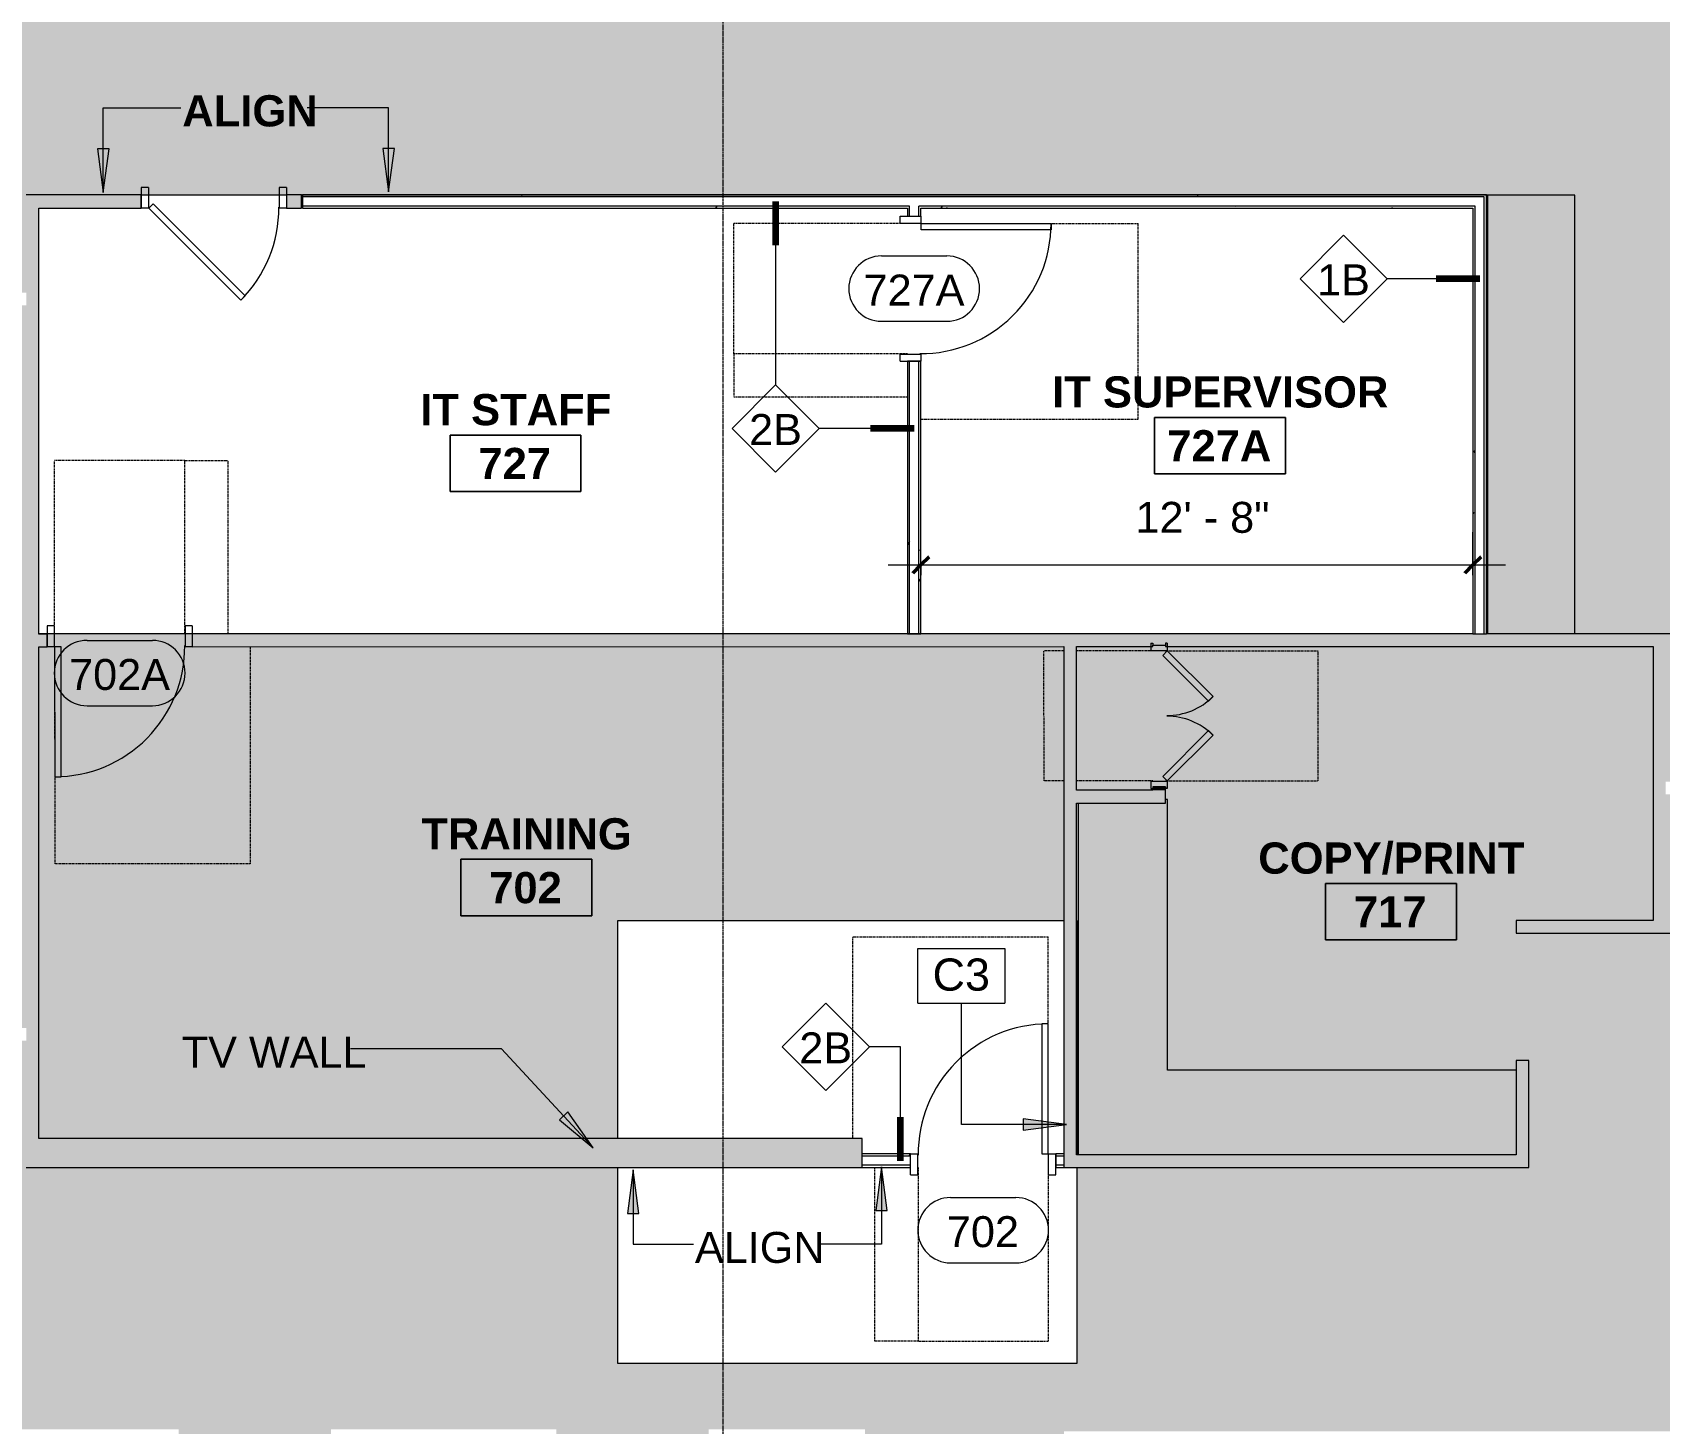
# Model space of a CAD drawing. Header units: inches. Extents: x -203 to 2905, y -968 to 768.
# Drawn here: x 764.5 to 1212.5, y 2.3 to 385.4 of the extents above; entities that cross this region are included whole.
import ezdxf

# ---------------------------------------------------------------- set-up
doc = ezdxf.new("R2010")
doc.units = ezdxf.units.IN
doc.header["$MEASUREMENT"] = 0
doc.linetypes.add('Dash_2_', pattern=[0.25, 0.125, -0.125])
doc.linetypes.add('Grid Line 1_2_', pattern=[0.875, 0.5, -0.125, 0.125, -0.125])
for name, color, linetype, lineweight in [('A-ANNO-DIMS', 211, 'Continuous', 9), ('A-ANNO-DIMS-96', 211, 'Continuous', 9), ('A-ANNO-KEYN', 231, 'Continuous', 9), ('A-AREA-IDEN', 2, 'Continuous', 9), ('A-DETL-GENF', 92, 'Continuous', 9), ('A-DETL-THIN', 151, 'Continuous', 9), ('A-DOOR', 31, 'Continuous', 13), ('A-DOOR-FRAM', 31, 'Continuous', 20), ('A-DOOR-IDEN', 31, 'Continuous', 9), ('A-GENM', 13, 'Continuous', 13), ('A-WALL', 113, 'Continuous', 13), ('A-WALL-IDEN', 211, 'Continuous', 9), ('A-WALL-PATT', 111, 'Continuous', 13), ('G-ANNO-TEXT', 231, 'Continuous', 9), ('I-WALL', 2, 'Continuous', 13), ('Q-CASE', 31, 'Continuous', 13), ('S-GRID', 1, 'Continuous', 9)]:
    doc.layers.add(name, color=color, linetype=linetype, lineweight=lineweight)
doc.styles.add('Arial', font='arial.ttf', dxfattribs={"height": 8.851796})
doc.styles.add('Swis721 Lt BT_1', font='swissl.ttf', dxfattribs={"height": 8.514638})
doc.styles.add('Swis721 Lt BT_B', font='', dxfattribs={"height": 8.583975})
doc.styles.get('Swis721 Lt BT_B').set_extended_font_data('Swis721 Lt BT', bold=True)
doc.dimstyles.new('OTJ_-_3_32__Linear__1_2__Tolerance', dxfattribs={"dimscale": 12, "dimtxt": 9, "dimasz": 0.375, "dimexe": 0.75, "dimexo": 0.5, "dimgap": 0.5, "dimtad": 1, "dimdec": 1, "dimrnd": 0.5, "dimzin": 3, "dimdsep": 46, "dimlunit": 4, "dimtxsty": 'Swis721 Lt BT_1', "dimblk1": 'OBLIQUE', "dimblk2": 'OBLIQUE', "dimsah": 1, "dimcen": 0.09, "dimdle": 0.75, "dimazin": 0, "dimtfac": 1, "dimtdec": 4, "dimtix": 1, "dimtmove": 0, "dimatfit": 3, "dimfxl": 1, "dimtvp": 1, "dimfrac": 2, "dimtolj": 1, "dimtzin": 0, "dimarcsym": 2})
pattern_1 = [(0, (0, 0), (30.72, 7.68), [1.267, -21.773, 1.267, -21.773, -122.88]), (0, (0, 0), (30.72, 7.68), [-46.08, 1.267, -44.813, 1.267, -21.773, -53.76]), (0, (0, 0), (30.72, 7.68), [-115.2, 1.267, -14.093, 1.267, -37.133]), (120, (11.52, 3.84), (-22.011075, 22.7643), [1.267, -21.773, 1.267, -21.773, -122.88]), (120, (11.52, 3.84), (-22.011075, 22.7643), [-46.08, 1.267, -44.813, 1.267, -21.773, -53.76]), (120, (11.52, 3.84), (-22.011075, 22.7643), [-115.2, 1.267, -14.093, 1.267, -37.133]), (240, (15.36, 19.2), (-8.708925, -30.4443), [1.267, -21.773, 1.267, -21.773, -122.88]), (240, (15.36, 19.2), (-8.708925, -30.4443), [-46.08, 1.267, -44.813, 1.267, -21.773, -53.76]), (240, (15.36, 19.2), (-8.708925, -30.4443), [-115.2, 1.267, -14.093, 1.267, -37.133])]

# ---------------------------------------------------------------- blocks, each defined once
blk = doc.blocks.new('Single Flush - OTJ_SOLIDFLUSH_ALUM-5610241-LEVEL 7 CONSTRUCTION PLAN')
at = {"layer": 'A-DOOR', "color": 8, "lineweight": 20}
for p, q in [((-7.42, 27.2), (-8.65, 25.96)), ((17.91, 1.87), (-7.42, 27.2)), ((-8.65, 25.96), (16.67, 0.64)), ((16.67, 0.64), (17.91, 1.87))]:
    blk.add_line(p, q, dxfattribs=at)
at = {"layer": 'A-DOOR', "color": 55, "lineweight": 9}
blk.add_arc((17.91, 1.87), 35.81, 135, 180.5, dxfattribs=at)
at = {"layer": 'A-DOOR-FRAM', "color": 8}
for p, q in [((-20, -3.87), (-20, 1.87)), ((-20, 1.87), (-18, 1.87)), ((-18, -3.87), (-18, 1.87)), ((18, -3.87), (18, 1.87)), ((18, 1.87), (20, 1.87)), ((20, -3.87), (20, 1.87)), ((-20, -3.87), (-18, -3.87)), ((18, -3.87), (20, -3.87))]:
    blk.add_line(p, q, dxfattribs=at)
blk = doc.blocks.new('C-L SHAPE COUNTER TOP - C-L SHAPE COUNTER TOP-5504403-LEVEL 7 CONSTRUCTION PLAN')
at = {"layer": 'Q-CASE', "lineweight": 9}
h = blk.add_hatch(dxfattribs=at)
h.set_pattern_fill('FP_2', color=55, style=0, pattern_type=2)
h.set_pattern_definition([(45, (-1052.045, -74.562), (-8.01223, 8.01223), []), (135, (-1052.045, -74.562), (-8.01223, -8.01223), [])])
h.paths.add_polyline_path([(0, 1.69), (0.01, 1.7), (0, 1.7)], flags=0)
at = {"layer": 'Q-CASE', "color": 55, "lineweight": 9}
for p, q in [((0.5, 1.69), (0.5, 98.59)), ((25, 99.59), (24.45, 99.59)), ((25, 25), (25, 99.59)), ((121, 25), (25, 25))]:
    blk.add_line(p, q, dxfattribs=at)
blk = doc.blocks.new('Single Flush - SOLIDFLUSH_ALUM_No Lites-5611453-LEVEL 7 CONSTRUCTION PLAN')
at = {"layer": 'A-DOOR', "lineweight": 20}
for p, q in [((16.16, -1.88), (17.91, -1.88)), ((16.16, -37.69), (16.16, -1.88)), ((17.91, -1.88), (17.91, -37.69)), ((17.91, -37.69), (16.16, -37.69))]:
    blk.add_line(p, q, dxfattribs=at)
at = {"layer": 'A-DOOR', "lineweight": 9}
blk.add_arc((17.91, -1.88), 35.81, 179.5, 270, dxfattribs=at)
at = {"layer": 'A-DOOR-FRAM'}
for p, q in [((-20, 3.87), (-20, -1.88)), ((-20, 3.87), (-18, 3.87)), ((-18, 3.87), (-18, -1.88)), ((18, 3.87), (18, -1.88)), ((18, 3.87), (20, 3.87)), ((20, 3.87), (20, -1.88)), ((-20, -1.88), (-18, -1.88)), ((18, -1.88), (20, -1.88))]:
    blk.add_line(p, q, dxfattribs=at)
at = {"layer": 'A-GENM', "linetype": 'Dash_2_', "lineweight": 9}
for p, q in [((-17.91, 49.69), (-29.91, 49.69)), ((-29.91, 1.87), (-29.91, 49.69)), ((-17.91, 49.69), (17.91, 49.69)), ((-17.91, 1.87), (-17.91, 49.69)), ((17.91, 1.87), (17.91, 49.69)), ((17.87, 1.87), (17.91, 1.87)), ((-35.91, -1.88), (-35.91, -61.69)), ((17.87, -1.88), (17.91, -1.88)), ((17.91, -1.88), (17.91, -61.69)), ((-35.91, -61.69), (17.91, -61.69))]:
    blk.add_line(p, q, dxfattribs=at)
blk = doc.blocks.new('Single Flush - SOLIDFLUSH_ALUM_No Lites-5611443-LEVEL 7 CONSTRUCTION PLAN')
at = {"layer": 'A-DOOR', "lineweight": 20}
for p, q in [((16.16, 37.56), (16.16, 1.75)), ((17.91, 37.56), (16.16, 37.56)), ((17.91, 1.75), (17.91, 37.56)), ((16.16, 1.75), (17.91, 1.75))]:
    blk.add_line(p, q, dxfattribs=at)
at = {"layer": 'A-DOOR', "lineweight": 9}
blk.add_arc((17.91, 1.75), 35.81, 90, 180.5, dxfattribs=at)
at = {"layer": 'A-DOOR-FRAM'}
for p, q in [((-20, -4), (-20, 1.75)), ((-20, 1.75), (-18, 1.75)), ((-18, -4), (-18, 1.75)), ((18, -4), (18, 1.75)), ((18, 1.75), (20, 1.75)), ((20, -4), (20, 1.75)), ((-20, -4), (-18, -4)), ((18, -4), (20, -4))]:
    blk.add_line(p, q, dxfattribs=at)
at = {"layer": 'A-GENM', "linetype": 'Dash_2_', "lineweight": 9}
for p, q in [((-35.91, 61.56), (17.91, 61.56)), ((-35.91, 1.75), (-35.91, 61.56)), ((17.91, 1.75), (17.91, 61.56)), ((17.87, 1.75), (17.91, 1.75)), ((-29.91, -1.75), (-29.91, -49.56)), ((-17.91, -1.75), (-17.91, -49.56)), ((17.87, -1.75), (17.91, -1.75)), ((17.91, -1.75), (17.91, -49.56)), ((-17.91, -49.56), (-29.91, -49.56)), ((-17.91, -49.56), (17.91, -49.56))]:
    blk.add_line(p, q, dxfattribs=at)
blk = doc.blocks.new('Single Flush - SOLIDFLUSH_ALUM__CLEAR VIEWLIGHT-5607659-LEVEL 7 CONSTRUCTION PLAN')
at = {"layer": 'A-DOOR', "lineweight": 20}
for p, q in [((16.16, 37.69), (16.16, 1.87)), ((17.91, 37.69), (16.16, 37.69)), ((17.91, 1.87), (17.91, 37.69)), ((16.16, 1.87), (17.91, 1.87))]:
    blk.add_line(p, q, dxfattribs=at)
at = {"layer": 'A-DOOR', "lineweight": 9}
blk.add_arc((17.91, 1.87), 35.81, 90, 180.5, dxfattribs=at)
at = {"layer": 'A-DOOR-FRAM'}
for p, q in [((-20, -3.87), (-20, 1.87)), ((-20, 1.87), (-18, 1.87)), ((-18, -3.87), (-18, 1.87)), ((18, -3.87), (18, 1.87)), ((18, 1.87), (20, 1.87)), ((20, -3.87), (20, 1.87)), ((-20, -3.87), (-18, -3.87)), ((18, -3.87), (20, -3.87))]:
    blk.add_line(p, q, dxfattribs=at)
at = {"layer": 'A-GENM', "linetype": 'Dash_2_', "lineweight": 9}
for p, q in [((-35.91, 61.69), (17.91, 61.69)), ((-35.91, 6.13), (-35.91, 61.69)), ((17.91, 1.87), (17.91, 61.69)), ((17.87, 1.87), (17.91, 1.87)), ((-29.91, -1.88), (-29.91, -49.69)), ((-17.91, -1.88), (-17.91, -49.69)), ((17.87, -1.88), (17.91, -1.88)), ((17.91, -1.88), (17.91, -49.69)), ((-17.91, -49.69), (-29.91, -49.69)), ((-17.91, -49.69), (17.91, -49.69))]:
    blk.add_line(p, q, dxfattribs=at)
blk = doc.blocks.new('Double Flush - Int-F-WDMF-36_ x 84_-V31-LEVEL 7 CONSTRUCTION PLAN')
at = {"layer": 'A-DOOR', "color": 8, "lineweight": 20}
for p, q in [((-17.91, 2.25), (-5.31, 14.85)), ((-4.07, 13.61), (-16.67, 1.01)), ((-5.31, 14.85), (-4.07, 13.61)), ((5.31, 14.85), (4.07, 13.61)), ((4.07, 13.61), (16.67, 1.01)), ((17.91, 2.25), (5.31, 14.85)), ((-16.67, 1.01), (-17.91, 2.25)), ((16.67, 1.01), (17.91, 2.25))]:
    blk.add_line(p, q, dxfattribs=at)
at = {"layer": 'A-DOOR', "color": 55, "lineweight": 9}
for centre, start, end in [((-17.91, 2.25), 359.5, 45), ((17.91, 2.25), 135, 180.5)]:
    blk.add_arc(centre, 17.81, start, end, dxfattribs=at)
at = {"layer": 'A-DOOR-FRAM', "color": 8}
for p, q in [((-20, 2.25), (-18, 2.25)), ((-20, 2.25), (-20, 1.75)), ((-20, 1.75), (-19.5, 1.75)), ((-19.5, -1.75), (-19.5, 1.75)), ((-18, -2.25), (-18, 2.25)), ((18, -2.25), (18, 2.25)), ((18, 2.25), (20, 2.25)), ((19.5, 1.75), (20, 1.75)), ((19.5, -1.75), (19.5, 1.75)), ((20, 2.25), (20, 1.75)), ((-20, -1.75), (-19.5, -1.75)), ((-20, -2.25), (-20, -1.75)), ((-20, -2.25), (-18, -2.25)), ((18, -2.25), (20, -2.25)), ((19.5, -1.75), (20, -1.75)), ((20, -2.25), (20, -1.75))]:
    blk.add_line(p, q, dxfattribs=at)
at = {"layer": 'A-GENM', "color": 55, "linetype": 'Dash_2_', "lineweight": 9}
for p, q in [((-17.91, 43.75), (17.91, 43.75)), ((-17.91, 1.75), (-17.91, 43.75)), ((17.91, 1.75), (17.91, 43.75)), ((17.87, 1.75), (17.91, 1.75)), ((-17.91, -1.75), (-17.91, -22.7)), ((17.87, -1.75), (17.91, -1.75)), ((17.91, -1.75), (17.91, -22.7)), ((-17.91, -26.2), (-17.91, -31.75)), ((17.91, -26.2), (17.91, -31.75)), ((0.09, -31.75), (-17.91, -31.75)), ((0.09, -31.75), (17.91, -31.75))]:
    blk.add_line(p, q, dxfattribs=at)
blk = doc.blocks.new('Files with Millwork - 24_ Depth-5713282-LEVEL 7 CONSTRUCTION PLAN')
at = {"layer": 'Q-CASE', "color": 55, "lineweight": 9}
for p, q in [((73.59, 0), (-47.26, 0)), ((73.59, -24), (73.59, 0)), ((-47.26, -24), (73.59, -24))]:
    blk.add_line(p, q, dxfattribs=at)
blk = doc.blocks.new('Room Tag - Room Name and Number-3379422-LEVEL 7 CONSTRUCTION PLAN')
at = {"layer": 'A-AREA-IDEN'}
for p, q in [((-0.1881, -0.1636), (-0.1881, -0.0018)), ((-0.1881, -0.0018), (0.1869, -0.0018)), ((0.1869, -0.0018), (-0.1881, -0.0018)), ((-0.1881, -0.0018), (-0.1881, -0.1636)), ((0.1869, -0.0018), (0.1869, -0.1636)), ((0.1869, -0.1636), (0.1869, -0.0018)), ((0.1869, -0.1636), (-0.1881, -0.1636)), ((-0.1881, -0.1636), (0.1869, -0.1636))]:
    blk.add_line(p, q, dxfattribs=at)
blk = doc.blocks.new('Door Tag - Door Tag-41184-LEVEL 7 CONSTRUCTION PLAN')
at = {"layer": 'A-DOOR-IDEN'}
for p, q in [((-0.09375, 0.09375), (0.09375, 0.09375)), ((-0.09375, -0.09375), (0.09375, -0.09375))]:
    blk.add_line(p, q, dxfattribs=at)
for centre, start, end in [((-0.09375, 0), 90, 270), ((0.09375, 0), 270, 90)]:
    blk.add_arc(centre, 0.09375, start, end, dxfattribs=at)
blk = doc.blocks.new('Wall Tag - 1_4_-62626-LEVEL 7 CONSTRUCTION PLAN')
at = {"layer": 'A-WALL-IDEN'}
for p, q in [((-0.125, 0), (0, 0.125)), ((0, 0.125), (0.125, 0)), ((-0.125, 0), (0, -0.125)), ((0, -0.125), (0.125, 0))]:
    blk.add_line(p, q, dxfattribs=at)
blk = doc.blocks.new('Keynote Tag - Keynote Number - Boxed-135510-LEVEL 7 CONSTRUCTION PLAN')
at = {"layer": 'A-ANNO-KEYN'}
for p, q in [((-0.125, -0.0792), (-0.125, 0.0781)), ((-0.125, 0.0781), (0.125, 0.0781)), ((0.125, 0.0781), (0.125, -0.0792)), ((-0.125, -0.0792), (0.125, -0.0792))]:
    blk.add_line(p, q, dxfattribs=at)
blk = doc.blocks.new('DIMBLOCK1-LEVEL 7 CONSTRUCTION PLAN')
at = {"layer": 'A-ANNO-DIMS-96'}
for p, q in [((1009.18, 235.9), (1009.18, 247.71)), ((1161.18, 235.9), (1161.18, 247.71)), ((1000.18, 238.71), (1170.18, 238.71)), ((1009.18, 238.71), (1009.18, 235.9)), ((1161.18, 238.71), (1161.18, 235.9))]:
    blk.add_line(p, q, dxfattribs=at)
at = {"layer": 'A-ANNO-DIMS-96', "lineweight": 50}
for p, q in [((1009.18, 238.71), (1006.93, 236.46)), ((1009.18, 238.71), (1011.43, 240.96)), ((1161.18, 238.71), (1158.93, 236.46)), ((1161.18, 238.71), (1163.43, 240.96))]:
    blk.add_line(p, q, dxfattribs=at)
at = {"layer": 'A-ANNO-DIMS-96', "color": 0, "insert": (1068.25, 256.09), "char_height": 8.515, "width": 40.6286, "attachment_point": 1, "line_spacing_factor": 1.00667, "style": 'Swis721 Lt BT_1'}
blk.add_mtext('12\' - 8"', dxfattribs=at)
blk = doc.blocks.new('_Oblique')
at = {"color": 0, "linetype": 'ByBlock', "lineweight": -2}
blk.add_line((-0.5, -0.5), (0.5, 0.5), dxfattribs=at)

msp = doc.modelspace()

# ---------------------------------------------------------------- hatches: boundary and pattern name
at = {"layer": 'A-ANNO-KEYN'}
msp.add_hatch(color=256, dxfattribs=at).paths.add_polyline_path([(1049.28, 84.62), (1037.28, 86.2), (1037.28, 83.04)], flags=0)
at = {"layer": 'A-DETL-GENF'}
h = msp.add_hatch(color=9, dxfattribs=at)
h.paths.add_polyline_path([(131.76, -847.99), (290.74, -780.5), (225.6, -627.04), (211.09, -633.2), (209.28, -628.94), (209.42, -628.88), (203.59, -616.37), (207.78, -614.42), (213.68, -627.08), (295.77, -592.23), (297.58, -596.49), (229.86, -625.23), (295, -778.69), (401.08, -733.65), (335.95, -580.2), (334.4, -580.86), (332.59, -576.6), (420.96, -539.09), (422.76, -543.35), (340.21, -578.39), (405.34, -731.84), (511.69, -686.69), (511.69, -619.13), (494.67, -619.13), (494.67, -614.13), (492.17, -614.13), (492.17, -540), (465.42, -540), (465.42, -525.24), (459.58, -527.72), (457.78, -523.46), (465.42, -520.22), (465.42, -507.38), (497.17, -507.38), (497.17, -511.56), (497.67, -511.56), (497.67, -516.56), (497.17, -516.56), (497.17, -614.13), (658.09, -614.13), (718.7, -588.4), (718.7, -513.05), (720.73, -513.05), (720.73, -508.94), (744.73, -508.94), (744.73, -510.06), (757.98, -510.06), (757.98, -505.44), (677.12, -505.36), (677.12, -505.44), (626.98, -505.44), (626.98, -505.32), (560.67, -505.32), (560.67, -516.56), (537.67, -516.56), (537.67, -511.56), (555.67, -511.56), (555.67, -395.31), (560.67, -395.31), (560.67, -438.44), (560.17, -438.44), (560.17, -441.94), (560.67, -441.94), (560.67, -498.32), (619.98, -498.32), (619.98, -477.94), (626.98, -477.94), (626.98, -501.94), (757.98, -501.94), (757.98, -376.94), (625.46, -376.94), (625.46, -433.44), (624.19, -433.44), (624.19, -433.94), (625.46, -433.94), (625.46, -441.94), (600.17, -441.94), (600.17, -438.44), (621.96, -438.44), (621.96, -303.25), (601.17, -303.25), (601.17, -299.75), (634.61, -299.75), (634.61, -357.01), (793.96, -357.01), (793.96, -230.99), (634.98, -230.99), (634.98, -254.99), (560.67, -254.98), (560.67, -299.75), (561.17, -299.75), (561.17, -303.25), (560.67, -303.25), (560.67, -346.75), (555.67, -346.75), (555.67, -249.98), (575.84, -249.98), (575.84, -200.84), (587.09, -200.84), (587.09, -243.74), (631.48, -243.74), (631.48, -224.99), (675.98, -224.99), (675.98, -160.84), (555.74, -160.84), (555.74, 0.66), (596.73, 0.66), (596.73, -16.34), (638.73, -16.34), (638.73, 0.66), (700.73, 0.66), (700.73, -16.34), (742.73, -16.34), (742.73, 0.66), (804.73, 0.66), (804.73, -16.34), (846.73, -16.34), (846.73, 0.66), (908.73, 0.66), (908.73, -16.34), (950.73, -16.34), (950.73, 0.66), (993.73, 0.66), (993.73, -121.74), (988.73, -121.74), (988.73, -121.34), (980.11, -121.34), (980.11, -122.59), (769.74, -122.59), (769.74, -217.72), (963.74, -217.72), (963.74, -199.94), (988.73, -199.94), (988.73, -161.74), (993.73, -161.74), (993.73, -227.33), (968.74, -227.33), (968.74, -227.44), (963.74, -227.44), (963.74, -224.72), (769.74, -224.72), (769.74, -224.99), (799.96, -224.99), (799.96, -303.86), (963.74, -303.86), (963.74, -267.44), (968.74, -267.44), (968.74, -343.74), (1450.3, -343.74), (1450.3, -347.49), (1376.3, -347.49), (1376.3, -524.65), (1491.98, -524.65), (1491.98, -347.49), (1490.3, -347.49), (1490.3, -343.74), (1499.3, -343.74), (1499.3, -347.49), (1496.61, -347.49), (1496.61, -524.65), (1723.7, -524.65), (1723.7, -377.36), (1552.61, -377.36), (1552.61, -347.49), (1539.3, -347.49), (1539.3, -343.74), (1552.61, -343.74), (1552.61, 338), (1723.3, 338), (1723.3, 351.59), (1731.86, 351.59), (1731.86, 355.59), (1736.48, 355.59), (1736.48, 351.59), (1910.23, 351.59), (1910.23, 580.43), (-120.35, 580.43), (-120.35, 406.96), (53.87, 406.96), (53.87, 426.96), (70.73, 426.96), (70.73, 422.34), (58.49, 422.34), (58.49, 402.34), (58.05, 402.34), (58.05, 327.65), (54.3, 327.65), (54.3, 402.34), (-120.35, 402.34), (-120.35, 286.96), (54.3, 286.96), (54.3, 287.65), (58.05, 287.65), (58.05, 279.65), (54.3, 279.65), (54.3, 282.34), (-120.35, 282.34), (-120.35, 166.96), (54.3, 166.96), (54.3, 239.65), (58.05, 239.65), (58.05, 160.65), (54.3, 160.65), (54.3, 162.34), (-120.35, 162.34), (-120.35, 0.55), (-80.76, 0.55), (-80.76, -12.89), (54.3, -12.89), (54.3, 120.65), (58.05, 120.65), (58.05, -20.2), (54.3, -20.2), (54.3, -17.52), (-80.76, -17.52), (-80.76, -30.95), (-120.35, -30.95), (-120.35, -193.04), (54.3, -193.04), (54.3, -60.2), (58.05, -60.2), (58.05, -218.21), (72.52, -252.29), (69.07, -253.76), (54.3, -218.97), (54.3, -197.66), (-120.35, -197.66), (-120.35, -254.17), (-74.96, -361.1), (84.5, -290.1), (84.7, -290.58), (88.16, -289.11), (140.82, -413.14), (137.36, -414.61), (86.31, -294.36), (-73.15, -365.35), (42.67, -638.13), (201.92, -566.67), (175.4, -504.2), (178.85, -502.74), (207.15, -569.39), (190.31, -576.95), (190.88, -578.17), (186.68, -580.12), (186.09, -578.85), (44.47, -642.39), (120.79, -822.14)], flags=0)
h.paths.add_polyline_path([(225.76, -805.76), (216.38, -783.67), (238.47, -774.29), (247.85, -796.38), (232.98, -802.69)], flags=0)
h.paths.add_polyline_path([(446.67, -711.97), (437.29, -689.88), (459.38, -680.5), (468.76, -702.59), (455.33, -708.29)], flags=0)
h.paths.add_polyline_path([(516.31, -684.73), (893.34, -524.65), (967.94, -524.65), (967.94, -523.31), (944.23, -523.31), (944.23, -523.6), (744.73, -523.6), (744.73, -532.94), (723.7, -532.94), (723.7, -561.42), (744.73, -561.42), (744.73, -585.42), (723.7, -585.42), (723.7, -591.71), (659.11, -619.13), (590.81, -619.13), (590.81, -647.06), (516.73, -647.06), (516.73, -643.56), (587.31, -643.56), (587.31, -619.13), (516.31, -619.13), (516.31, -647.06)], flags=0)
h.paths.add_polyline_path([(262.35, -545.88), (246.3, -508.06), (353.1, -462.71), (227.52, -166.92), (120.79, -212.45), (111.01, -189.4), (111.01, 5.62), (114.76, 5.62), (114.76, -29.22), (206.98, -29.22), (206.98, 5.62), (253.21, 5.62), (256.4, 0.1), (258.31, 0.1), (258.31, -3.4), (257.26, -3.4), (257.26, -33.09), (236.48, -33.09), (236.48, -149.24), (377.3, -149.23), (377.29, -3.4), (298.31, -3.4), (298.31, 0.1), (494.79, 0.1), (494.79, -99.48), (491.3, -99.48), (491.29, -3.4), (380.79, -3.4), (380.8, -149.23), (491.3, -149.22), (491.31, -139.48), (494.8, -139.48), (494.81, -201.31), (491.31, -201.31), (491.3, -152.72), (236.48, -152.74), (236.48, -179.07), (297.94, -323.84), (491.32, -323.82), (491.32, -321.75), (494.82, -321.75), (494.83, -446.72), (415.96, -480.36), (414.59, -477.14), (491.33, -444.4), (491.32, -327.32), (299.43, -327.34), (370.94, -495.76), (377.8, -492.83), (379.17, -496.05), (369.08, -500.35), (354.47, -465.93), (287.28, -494.46), (301.97, -529.06), (263.06, -545.58)], flags=0)
h.paths.add_polyline_path([(263.06, -541.78), (297.38, -527.21), (284.06, -495.83), (271.83, -501.02), (281.21, -523.11), (259.11, -532.49), (262.35, -540.12)], flags=0)
h.paths.add_polyline_path([(3.31, -538.98), (-6.07, -516.89), (16.02, -507.51), (19.36, -515.37), (155.59, -457.53), (153, -451.43), (156.45, -449.96), (163.22, -465.92), (159.77, -467.38), (157.39, -461.78), (21.16, -519.62), (25.4, -529.6), (16.02, -533.58)], flags=0)
h.paths.add_polyline_path([(471.73, -535.38), (492.17, -535.38), (492.17, -532.94), (471.73, -532.94), (471.73, -512), (470.05, -512), (470.05, -535.38)], flags=0)
h.paths.add_polyline_path([(1552.61, -523.31), (1542.73, -523.31), (1542.73, -499.31), (1566.73, -499.31), (1566.73, -523.31), (1556.36, -523.31)], flags=0)
h.paths.add_polyline_path([(893.34, -520.1), (940.73, -520.1), (940.73, -497.31), (944.23, -497.31), (944.23, -500.81), (963.74, -500.81), (963.74, -457.44), (946.48, -457.44), (946.48, -308.86), (799.96, -308.86), (799.96, -363.01), (625.46, -363.01), (625.46, -370.94), (763.98, -370.94), (763.98, -513.56), (744.73, -513.56), (744.73, -520.1), (884.99, -520.1)], flags=0)
h.paths.add_polyline_path([(963.74, -452.44), (963.74, -308.86), (951.48, -308.86), (951.48, -452.44)], flags=0)
h.paths.add_polyline_path([(626.18, -357.01), (631.11, -357.01), (631.11, -303.25), (625.46, -303.25), (625.46, -357.01)], flags=0)
h.paths.add_polyline_path([(1203.93, -287.8), (1048.58, -287.8), (1048.57, -116.84), (1052.07, -116.84), (1052.05, -76.84), (1048.57, -76.84), (1048.56, 0.1), (1491.14, 0.1), (1491.14, -77.99), (1487.64, -77.99), (1487.64, -3.4), (1268.73, -3.4), (1268.73, -29.34), (1240.73, -29.34), (1240.73, -3.4), (1166.06, -3.4), (1166.06, -120.24), (1487.64, -120.24), (1487.64, -117.99), (1491.14, -117.99), (1491.14, -287.8), (1483.46, -287.8), (1483.46, -284.3), (1487.64, -284.3), (1487.64, -123.74), (1052.07, -123.74), (1052.08, -284.3), (1443.46, -284.3), (1443.46, -287.8), (1210.73, -287.8)], flags=0)
h.paths.add_polyline_path([(491.32, -281.75), (491.32, -281.75), (491.32, -225.31), (471.73, -225.31), (471.73, -201.31), (494.81, -201.31), (494.81, -281.75), (491.32, -281.75)], flags=0)
h.paths.add_polyline_path([(679.48, -224.99), (766.24, -224.99), (766.24, -204.81), (679.48, -204.81), (679.48, -206.22)], flags=0)
h.paths.add_polyline_path([(679.48, -201.31), (766.24, -201.31), (766.24, -119.34), (679.48, -119.34), (679.48, -167.16)], flags=0)
h.paths.add_polyline_path([(232.98, -170.83), (232.98, -164.59), (230.74, -165.55), (232.3, -169.22)], flags=0)
h.paths.add_polyline_path([(227.86, -167.28), (227.67, -166.85), (227.57, -166.9)], flags=0)
h.paths.add_polyline_path([(668.23, -146.84), (668.23, -111.34), (771.73, -111.34), (771.73, -24.34), (569.74, -24.34), (569.74, -146.84), (584.65, -146.84)], flags=0)
h.paths.add_polyline_path([(1077.05, -120.24), (1162.56, -120.21), (1162.56, -3.4), (1052.06, -3.4), (1052.07, -120.24)], flags=0)
h.paths.add_polyline_path([(979.73, -111.34), (979.73, -24.34), (775.23, -24.34), (775.23, -111.34), (967.94, -111.34)], flags=0)
h.paths.add_polyline_path([(248.73, -29.34), (253.51, -29.34), (253.51, -1.91), (251.19, 2.12), (210.48, 2.12), (210.48, -29.22), (220.73, -29.22), (220.73, -1.34), (248.73, -1.34), (248.73, -28.25)], flags=0)
h.paths.add_polyline_path([(-117.75, -27.45), (-84.26, -27.45), (-84.26, -27.34), (-117.75, -27.34), (-117.75, -2.95), (-120.35, -2.95), (-120.35, -27.45)], flags=0)
h.paths.add_polyline_path([(1052.05, 18.81), (925.69, 18.81), (925.69, 72.75), (762.77, 72.75), (762.77, 107.71), (727.68, 107.71), (727.68, 297.2), (668.48, 297.2), (668.48, 107.71), (652.98, 107.71), (652.98, 313.68), (762.77, 313.68), (762.77, 340.7), (1165.23, 340.7), (1165.23, 219.73), (1487.62, 219.75), (1487.62, 333.75), (1491.12, 333.75), (1491.12, 213.95), (1487.62, 213.95), (1487.62, 216.25), (1376.43, 216.24), (1376.43, 76.27), (1487.62, 76.28), (1487.62, 173.95), (1491.12, 173.95), (1491.12, 72.78), (1248.55, 72.76), (1248.55, 102.26), (1252.05, 102.26), (1252.05, 76.26), (1372.93, 76.27), (1372.93, 216.24), (1214.29, 216.23), (1214.3, 179.03), (1252.05, 179.03), (1252.05, 175.53), (1231.05, 175.53), (1231.05, 140.76), (1252.05, 140.76), (1252.05, 137.26), (1173.05, 137.26), (1173.05, 140.76), (1210.8, 140.76), (1210.79, 216.23), (1076.5, 216.22), (1076.5, 216.65), (1073, 216.65), (1073, 216.22), (1052.05, 216.22), (1052.06, 176.65), (1073, 176.65), (1073, 177.65), (1076.5, 177.65), (1076.5, 173.15), (1052.05, 173.15), (1052.06, 76.25), (1173.05, 76.26), (1173.05, 102.26), (1176.55, 102.26), (1176.55, 72.76), (1052.06, 72.75), (1052.06, 18.81)], flags=0)
h.paths.add_polyline_path([(450.4, 72.2), (435.18, 72.2), (435.18, 104.84), (438.68, 104.84), (438.68, 75.7), (561.35, 75.7), (561.34, 168.96), (526.67, 168.96), (526.7, 174.46), (530.17, 174.46), (530.17, 172.46), (561.34, 172.46), (561.34, 215.96), (530.17, 215.96), (530.17, 213.46), (526.67, 213.46), (526.67, 216.15), (402.59, 216.15), (402.6, 140.7), (439.25, 140.7), (439.25, 137.2), (361.25, 137.2), (361.25, 140.7), (382.34, 140.7), (382.34, 216.15), (240.34, 216.15), (240.35, 76.18), (361.35, 76.19), (361.35, 102.19), (364.85, 102.19), (364.85, 72.69), (159.58, 72.67), (159.58, 76.17), (236.85, 76.18), (236.85, 164.65), (114.51, 164.64), (114.51, 76.17), (119.58, 76.17), (119.58, 72.67), (111.01, 72.67), (111.01, 168.14), (236.84, 168.15), (236.84, 330.14), (118.59, 330.14), (118.59, 333.64), (240.34, 333.64), (240.34, 219.65), (561.34, 219.65), (561.34, 333.9), (564.84, 333.9), (564.85, 72.2), (491.29, 72.2)], flags=0)
h.paths.add_polyline_path([(894.29, 80.75), (925.69, 80.75), (925.69, 140.76), (1048.55, 140.76), (1048.55, 216.22), (808.52, 216.2), (808.52, 219.7), (768.52, 219.69), (768.52, 216.19), (766.27, 216.19), (766.27, 80.75), (876.55, 80.75)], flags=0)
h.paths.add_polyline_path([(762.77, 111.21), (762.77, 310.18), (731.18, 310.18), (731.18, 111.21), (739.47, 111.21)], flags=0)
h.paths.add_polyline_path([(664.98, 111.21), (664.98, 310.18), (656.48, 310.18), (656.48, 111.21)], flags=0)
h.paths.add_polyline_path([(385.84, 140.7), (399.1, 140.7), (399.09, 216.15), (385.84, 216.15)], flags=0)
h.paths.add_polyline_path([(1214.3, 175.53), (1214.3, 175.53), (1214.3, 141.08)], flags=0)
h.paths.add_polyline_path([(1227.55, 140.76), (1227.55, 175.53), (1214.3, 175.53), (1214.3, 140.76)], flags=0)
h.paths.add_polyline_path([(708.63, 300.7), (727.68, 300.7), (727.68, 310.18), (668.48, 310.18), (668.48, 300.7), (697.48, 300.7)], flags=0)
h.paths.add_polyline_path([(1731.86, 395.59), (1731.86, 410.27), (1678.92, 410.27), (1678.92, 398.15), (1599.73, 398.15), (1599.73, 402.77), (1674.3, 402.77), (1674.3, 414.9), (1731.86, 414.9), (1731.86, 580.15), (1736.48, 580.15), (1736.48, 395.59)], flags=0)
h.paths.add_polyline_path([(1437.05, 398.15), (1299.73, 398.15), (1299.73, 402.77), (1432.42, 402.77), (1432.42, 580.15), (1437.05, 580.15), (1437.05, 402.77), (1508.73, 402.77), (1508.73, 398.15), (1487.62, 398.15)], flags=0)
h.paths.add_polyline_path([(1552.17, 398.15), (1548.73, 398.15), (1548.73, 402.77), (1552.17, 402.77), (1552.17, 548.15), (1556.8, 548.15), (1556.8, 402.77), (1559.73, 402.77), (1559.73, 398.15), (1552.61, 398.15)], flags=0)
h.paths.add_polyline_path([(1259.73, 398.15), (1248.73, 398.15), (1248.73, 402.77), (1252.17, 402.77), (1252.17, 550.15), (1256.8, 550.15), (1256.8, 402.77), (1259.73, 402.77)], flags=0)
h.paths.add_polyline_path([(1161.81, 398.15), (999.23, 398.15), (999.23, 402.77), (1132.42, 402.77), (1132.42, 580.15), (1137.05, 580.15), (1137.05, 402.77), (1208.73, 402.77), (1208.73, 398.15), (1164.31, 398.15)], flags=0)
h.paths.add_polyline_path([(959.23, 398.15), (948.73, 398.15), (948.73, 402.77), (952.17, 402.77), (952.17, 548.65), (956.8, 548.65), (956.8, 402.77), (959.23, 402.77)], flags=0)
h.paths.add_polyline_path([(832.42, 398.15), (830.73, 398.15), (830.73, 402.77), (832.42, 402.77), (832.42, 580.15), (837.05, 580.15), (837.05, 402.77), (908.73, 402.77), (908.73, 398.15), (834.43, 398.15)], flags=0)
h.paths.add_polyline_path([(657.05, 398.15), (520.73, 398.15), (520.73, 402.77), (652.42, 402.77), (652.42, 580.15), (657.05, 580.15), (657.05, 402.77), (790.73, 402.77), (790.73, 398.15), (664.98, 398.15)], flags=0)
h.paths.add_polyline_path([(480.73, 398.15), (470.73, 398.15), (470.73, 402.77), (472.42, 402.77), (472.42, 580.15), (477.05, 580.15), (477.05, 402.77), (480.73, 402.77)], flags=0)
h.paths.add_polyline_path([(280.73, 398.15), (280.73, 402.77), (352.42, 402.77), (352.42, 580.15), (357.05, 580.15), (357.05, 402.77), (430.73, 402.77), (430.73, 398.15), (352.42, 398.15)], flags=0)
h.paths.add_polyline_path([(240.34, 398.15), (229.73, 398.15), (229.73, 402.77), (232.42, 402.77), (232.42, 550.15), (237.05, 550.15), (237.05, 402.77), (240.73, 402.77), (240.73, 398.15)], flags=0)
h.paths.add_polyline_path([(117.05, 398.15), (112.42, 398.15), (112.42, 422.34), (110.73, 422.34), (110.73, 426.96), (112.42, 426.96), (112.42, 580.15), (117.05, 580.15), (117.05, 402.77), (189.73, 402.77), (189.73, 398.15), (118.59, 398.15)], flags=0)
h.paths.add_polyline_path([(222.73, 487.66), (222.73, 577.15), (246.73, 577.15), (246.73, 553.15), (222.73, 553.15)], flags=0)
h.paths.add_polyline_path([(1542.73, 553.15), (1542.73, 577.15), (1566.73, 577.15), (1566.73, 553.15), (1548.73, 553.15)], flags=0)
h.paths.add_polyline_path([(1242.73, 553.15), (1242.73, 577.15), (1266.73, 577.15), (1266.73, 553.15), (1248.73, 553.15)], flags=0)
h.paths.add_polyline_path([(952.17, 553.15), (942.73, 553.15), (942.73, 577.15), (966.73, 577.15), (966.73, 553.15), (956.8, 553.15)], flags=0)
h.paths.add_polyline_path([(620.73, 553.15), (596.73, 553.15), (596.73, 577.15), (620.73, 577.15)], flags=0)
h.paths.add_polyline_path([(-39.27, 553.15), (-39.27, 577.15), (-15.27, 577.15), (-15.27, 553.15), (-19.44, 553.15)], flags=0)
at = {"layer": 'A-WALL-PATT', "lineweight": 9}
for points in [[(762.77, 80.75), (766.27, 80.75), (766.27, 340.7), (762.77, 340.7), (762.77, 107.71)], [(1048.56, 72.75), (1052.05, 72.75), (1052.05, 216.22), (1048.55, 216.22), (1048.55, 72.75)], [(1210.8, 140.76), (1214.3, 140.76), (1214.29, 216.23), (1210.79, 216.23)], [(1052.38, 173.15), (1076.5, 173.15), (1076.5, 176.65), (1052.05, 176.65), (1052.05, 173.15)], [(1076.5, 176.65), (1076.5, 177.65), (1073, 177.65), (1073, 176.65)], [(1251.05, 137.26), (1252.05, 137.26), (1252.05, 140.76), (1173.05, 140.76), (1173.05, 137.26), (1231.05, 137.26)], [(1173.05, 76.26), (1176.55, 76.26), (1176.55, 102.26), (1173.05, 102.26), (1173.05, 77.89)], [(762.77, 72.75), (992.98, 72.75), (992.98, 80.75), (762.77, 80.75), (762.77, 77.89)], [(1052.05, 72.75), (1176.55, 72.76), (1176.55, 76.26), (1052.05, 76.25), (1052.05, 74.56)]]:
    msp.add_hatch(color=7, dxfattribs=at).paths.add_polyline_path(points, flags=0)
h = msp.add_hatch(color=7, dxfattribs=at)
h.paths.add_polyline_path([(838.6, 336.95), (838.6, 340.7), (834.43, 340.7), (834.43, 336.95), (837.05, 336.95)], flags=0)
h.paths.add_polyline_path([(790.73, 336.95), (794.43, 336.95), (794.43, 340.7), (766.27, 340.7), (766.27, 336.95)], flags=0)
h = msp.add_hatch(dxfattribs=at)
h.set_pattern_fill('FP_1', color=256, style=0, pattern_type=2)
h.set_pattern_definition(pattern_1)
h.paths.add_polyline_path([(1163.28, 340.07), (1164.31, 340.07), (1164.3, 340.7), (838.85, 340.7), (838.85, 340.07), (1161.81, 340.07)], flags=0)
h = msp.add_hatch(dxfattribs=at)
h.set_pattern_fill('FP_1', color=256, style=0, pattern_type=2)
h.set_pattern_definition(pattern_1)
h.paths.add_polyline_path([(1006.06, 336.95), (1006.06, 337.57), (838.85, 337.57), (838.85, 336.95), (1005.43, 336.95)], flags=0)
h.paths.add_polyline_path([(1049.11, 336.95), (1161.18, 336.95), (1161.18, 337.57), (1008.56, 337.57), (1008.56, 336.95), (1009.18, 336.95)], flags=0)
h = msp.add_hatch(dxfattribs=at)
h.set_pattern_fill('FP_1', color=256, style=0, pattern_type=2)
h.set_pattern_definition(pattern_1)
h.paths.add_polyline_path([(1006.06, 219.73), (1006.06, 219.73), (1006.06, 294.82), (1005.43, 294.82), (1005.43, 219.73)], flags=0)
h.paths.add_polyline_path([(1005.43, 334.82), (1006.06, 334.82), (1006.06, 336.95), (1005.43, 336.95)], flags=0)
h = msp.add_hatch(dxfattribs=at)
h.set_pattern_fill('FP_1', color=256, style=0, pattern_type=2)
h.set_pattern_definition(pattern_1)
h.paths.add_polyline_path([(1009.02, 219.73), (1009.18, 219.73), (1009.18, 294.82), (1008.56, 294.82), (1008.56, 219.73), (1008.91, 219.73)], flags=0)
h.paths.add_polyline_path([(1009.18, 334.82), (1009.18, 336.95), (1008.56, 336.95), (1008.56, 334.82)], flags=0)
h = msp.add_hatch(dxfattribs=at)
h.set_pattern_fill('FP_1', color=256, style=0, pattern_type=2)
h.set_pattern_definition(pattern_1)
h.paths.add_polyline_path([(1161.81, 219.73), (1161.81, 337.57), (1161.18, 337.57), (1161.18, 219.73)], flags=0)
h = msp.add_hatch(color=7, dxfattribs=at)
h.paths.add_polyline_path([(766.27, 216.19), (768.52, 216.19), (768.52, 219.69), (766.27, 219.69)], flags=0)
h.paths.add_polyline_path([(808.52, 216.2), (1073, 216.22), (1073, 216.65), (1076.5, 216.65), (1076.5, 216.22), (1487.62, 216.25), (1487.62, 219.75), (808.52, 219.7)], flags=0)
h = msp.add_hatch(dxfattribs=at)
h.set_pattern_fill('FP_1', color=256, style=0, pattern_type=2)
h.set_pattern_definition(pattern_1)
h.paths.add_polyline_path([(1048.55, 75.87), (1048.55, 76.5), (1046.3, 76.5), (1046.3, 75.87)], flags=0)
h.paths.add_polyline_path([(992.98, 75.87), (1006.3, 75.87), (1006.3, 76.5), (992.98, 76.5), (992.98, 76.25)], flags=0)
at = {"layer": 'G-ANNO-TEXT'}
for points in [[(784, 341.33), (785.58, 353.33), (782.42, 353.33)], [(862.58, 341.46), (864.16, 353.46), (861, 353.46)], [(918.94, 78.2), (911.94, 88.07), (909.62, 85.92)], [(929.91, 72.11), (928.33, 60.11), (931.49, 60.11)], [(998.3, 72.94), (996.72, 60.94), (999.88, 60.94)]]:
    msp.add_hatch(color=7, dxfattribs=at).paths.add_polyline_path(points, flags=0)

# ---------------------------------------------------------------- linework, layer by layer
at = {"layer": 'A-ANNO-KEYN'}
for p, q in [((1020.3, 84.62), (1020.3, 118)), ((1049.28, 84.62), (1037.28, 86.2)), ((1037.28, 86.2), (1037.28, 83.04)), ((1049.28, 84.62), (1020.3, 84.62)), ((1037.28, 83.04), (1049.28, 84.62))]:
    msp.add_line(p, q, dxfattribs=at)
at = {"layer": 'A-DETL-THIN'}
for p, q in [((794.43, 340.7), (834.43, 340.7)), ((838.6, 340.7), (1165.23, 340.7)), ((1165.23, 340.7), (1165.23, 219.73)), ((1161.18, 219.73), (766.27, 219.73)), ((925.69, 80.75), (925.69, 140.76)), ((925.69, 140.76), (1048.55, 140.76)), ((1052.06, 140.76), (1052.06, 76.25)), ((925.69, 18.81), (925.69, 72.75)), ((1052.06, 72.75), (1052.06, 18.81)), ((1052.06, 18.81), (925.69, 18.81))]:
    msp.add_line(p, q, dxfattribs=at)
at = {"layer": 'A-WALL'}
for p, q in [((1164.31, 340.07), (838.85, 340.07)), ((1006.06, 337.57), (838.85, 337.57)), ((1006.06, 334.82), (1006.06, 337.57)), ((1008.56, 334.82), (1008.56, 337.57)), ((1161.81, 337.57), (1008.56, 337.57)), ((1161.81, 219.73), (1161.81, 337.57)), ((1164.31, 219.73), (1164.31, 340.07)), ((1006.06, 219.71), (1006.06, 294.82)), ((1008.56, 219.71), (1008.56, 294.82)), ((1005.43, 219.71), (1009.18, 219.71)), ((1161.18, 219.73), (1164.93, 219.73)), ((1006.3, 75.87), (992.98, 75.87)), ((1006.3, 73.37), (992.98, 73.37)), ((1048.55, 75.87), (1046.3, 75.87)), ((1048.55, 73.37), (1046.3, 73.37))]:
    msp.add_line(p, q, dxfattribs=at)
at = {"layer": 'A-WALL', "color": 8, "lineweight": 20}
for p, q in [((992.98, 80.75), (766.27, 80.75)), ((992.98, 72.75), (992.98, 80.75)), ((762.77, 72.75), (992.98, 72.75))]:
    msp.add_line(p, q, dxfattribs=at)
at = {"layer": 'A-WALL-IDEN', "lineweight": 90}
for p, q in [((969.15, 338.82), (969.15, 326.82)), ((1163.06, 317.54), (1151.06, 317.54)), ((1007.31, 276.31), (995.31, 276.31)), ((1003.57, 74.62), (1003.57, 86.62))]:
    msp.add_line(p, q, dxfattribs=at)
at = {"layer": 'A-WALL-IDEN'}
for p, q in [((969.15, 338.82), (969.15, 288.31)), ((1163.06, 317.54), (1137.56, 317.54)), ((1007.31, 276.31), (981.15, 276.31)), ((1003.57, 106), (994.97, 106)), ((1003.57, 74.62), (1003.57, 106))]:
    msp.add_line(p, q, dxfattribs=at)
at = {"layer": 'G-ANNO-TEXT', "color": 7}
for p, q in [((784, 364.63), (805.38, 364.63)), ((784, 341.33), (784, 364.63)), ((862.58, 364.63), (840.15, 364.63)), ((862.58, 341.46), (862.58, 364.63)), ((785.58, 353.33), (782.42, 353.33)), ((782.42, 353.33), (784, 341.33)), ((784, 341.33), (785.58, 353.33)), ((864.16, 353.46), (861, 353.46)), ((861, 353.46), (862.58, 341.46)), ((862.58, 341.46), (864.16, 353.46)), ((893.69, 105.4), (852.08, 105.4)), ((918.94, 78.2), (893.69, 105.4)), ((911.94, 88.07), (909.62, 85.92)), ((909.62, 85.92), (918.94, 78.2)), ((918.94, 78.2), (911.94, 88.07)), ((929.91, 72.11), (928.33, 60.11)), ((931.49, 60.11), (929.91, 72.11)), ((929.91, 72.11), (929.91, 51.63)), ((998.3, 72.94), (996.72, 60.94)), ((999.88, 60.94), (998.3, 72.94)), ((998.3, 72.94), (998.3, 51.63)), ((928.33, 60.11), (931.49, 60.11)), ((996.72, 60.94), (999.88, 60.94)), ((929.91, 51.63), (946.54, 51.63)), ((991.02, 51.63), (980.86, 51.63)), ((998.3, 51.63), (991.02, 51.63))]:
    msp.add_line(p, q, dxfattribs=at)
at = {"layer": 'I-WALL', "color": 8, "lineweight": 20}
for p, q in [((794.43, 340.7), (762.77, 340.7)), ((794.43, 336.95), (794.43, 340.7)), ((838.6, 340.7), (834.43, 340.7)), ((834.43, 340.7), (834.43, 336.95)), ((838.6, 336.95), (838.6, 340.7)), ((766.27, 219.69), (766.27, 336.95)), ((766.27, 336.95), (794.43, 336.95)), ((834.43, 336.95), (838.6, 336.95)), ((768.52, 219.69), (766.27, 219.69)), ((768.52, 216.19), (768.52, 219.69)), ((1005.43, 219.71), (808.52, 219.7)), ((808.52, 219.7), (808.52, 216.2)), ((1161.18, 219.73), (1009.18, 219.71)), ((1487.62, 219.75), (1164.93, 219.73)), ((766.27, 80.75), (766.27, 216.19)), ((766.27, 216.19), (768.52, 216.19)), ((808.52, 216.2), (1048.55, 216.22)), ((1048.55, 216.22), (1048.55, 72.75)), ((1052.05, 176.65), (1052.05, 216.22)), ((1052.05, 216.22), (1073, 216.22)), ((1073, 216.22), (1073, 216.65)), ((1073, 216.65), (1076.5, 216.65)), ((1076.5, 216.65), (1076.5, 216.22)), ((1076.5, 216.22), (1210.79, 216.23)), ((1210.79, 216.23), (1210.8, 140.76)), ((1073, 176.65), (1052.05, 176.65)), ((1076.5, 177.65), (1073, 177.65)), ((1073, 177.65), (1073, 176.65)), ((1076.5, 173.15), (1076.5, 177.65)), ((1052.05, 76.25), (1052.05, 173.15)), ((1052.05, 173.15), (1076.5, 173.15)), ((1210.8, 140.76), (1173.05, 140.76)), ((1173.05, 140.76), (1173.05, 137.26)), ((1173.05, 137.26), (1252.05, 137.26)), ((1176.55, 102.26), (1173.05, 102.26)), ((1173.05, 102.26), (1173.05, 76.26)), ((1176.55, 72.76), (1176.55, 102.26)), ((1173.05, 76.26), (1052.05, 76.25)), ((1048.55, 72.75), (1176.55, 72.76))]:
    msp.add_line(p, q, dxfattribs=at)
at = {"layer": 'I-WALL'}
for p, q in [((1164.93, 340.7), (838.85, 340.7)), ((838.85, 340.7), (838.85, 336.95)), ((1164.93, 219.73), (1164.93, 340.7)), ((838.85, 336.95), (1005.43, 336.95)), ((1005.43, 336.95), (1005.43, 334.82)), ((1009.18, 334.82), (1009.18, 336.95)), ((1009.18, 336.95), (1161.18, 336.95)), ((1161.18, 336.95), (1161.18, 219.73)), ((1005.43, 334.82), (1009.18, 334.82)), ((1005.43, 294.82), (1005.43, 219.71)), ((1009.18, 294.82), (1005.43, 294.82)), ((1009.18, 219.71), (1009.18, 294.82)), ((1006.3, 76.5), (992.98, 76.5)), ((1006.3, 72.75), (1006.3, 76.5)), ((1048.55, 76.5), (1046.3, 76.5)), ((1046.3, 76.5), (1046.3, 72.75)), ((992.98, 72.75), (1006.3, 72.75)), ((1046.3, 72.75), (1048.55, 72.75))]:
    msp.add_line(p, q, dxfattribs=at)
at = {"layer": 'S-GRID', "linetype": 'Grid Line 1_2_'}
msp.add_line((954.73, -968.26), (954.73, 744.46), dxfattribs=at)

# ---------------------------------------------------------------- block references
at = {"layer": 'A-ANNO-KEYN', "xscale": 95.99999999999994, "yscale": 95.99999999999994, "zscale": 95.99999999999994}
msp.add_blockref('Keynote Tag - Keynote Number - Boxed-135510-LEVEL 7 CONSTRUCTION PLAN', (1020.3, 125.61), dxfattribs=at)
at = {"layer": 'A-AREA-IDEN', "xscale": 95.99999999999994, "yscale": 95.99999999999994, "zscale": 95.99999999999994}
for p in [(1091.59, 279.53), (897.59, 274.65), (900.56, 157.82), (1138.68, 151.15)]:
    msp.add_blockref('Room Tag - Room Name and Number-3379422-LEVEL 7 CONSTRUCTION PLAN', p, dxfattribs=at)
at = {"layer": 'A-DOOR', "color": 135}
for name, p, rotation in [('Single Flush - OTJ_SOLIDFLUSH_ALUM-5610241-LEVEL 7 CONSTRUCTION PLAN', (814.43, 338.82), 180), ('Double Flush - Int-F-WDMF-36_ x 84_-V31-LEVEL 7 CONSTRUCTION PLAN', (1074.75, 197.15), 270)]:
    msp.add_blockref(name, p, dxfattribs=dict(at, rotation=rotation))
at = {"layer": 'A-DOOR'}
for name, p, rotation in [('Single Flush - SOLIDFLUSH_ALUM_No Lites-5611453-LEVEL 7 CONSTRUCTION PLAN', (1007.31, 314.82), 90), ('Single Flush - SOLIDFLUSH_ALUM_No Lites-5611443-LEVEL 7 CONSTRUCTION PLAN', (788.52, 217.95), 180.0047325552713)]:
    msp.add_blockref(name, p, dxfattribs=dict(at, rotation=rotation))
msp.add_blockref('Single Flush - SOLIDFLUSH_ALUM__CLEAR VIEWLIGHT-5607659-LEVEL 7 CONSTRUCTION PLAN', (1026.3, 74.62), dxfattribs=at)
at = {"layer": 'A-DOOR-IDEN', "xscale": 95.99999999999994, "yscale": 95.99999999999994, "zscale": 95.99999999999994}
for p in [(1007.31, 314.82), (788.52, 208.95), (1026.3, 55.49)]:
    msp.add_blockref('Door Tag - Door Tag-41184-LEVEL 7 CONSTRUCTION PLAN', p, dxfattribs=at)
at = {"layer": 'A-WALL-IDEN', "xscale": 95.99999999999994, "yscale": 95.99999999999994, "zscale": 95.99999999999994}
for p in [(1125.56, 317.54), (969.15, 276.31), (969.15, 276.31), (982.97, 106)]:
    msp.add_blockref('Wall Tag - 1_4_-62626-LEVEL 7 CONSTRUCTION PLAN', p, dxfattribs=at)
at = {"layer": 'Q-CASE', "color": 55, "lineweight": 9, "rotation": 90.004732555269}
msp.add_blockref('Files with Millwork - 24_ Depth-5713282-LEVEL 7 CONSTRUCTION PLAN', (1165.22, 266.99), dxfattribs=at)
at = {"layer": 'Q-CASE', "color": 55, "lineweight": 9}
msp.add_blockref('C-L SHAPE COUNTER TOP - C-L SHAPE COUNTER TOP-5504403-LEVEL 7 CONSTRUCTION PLAN', (1052.05, 74.56), dxfattribs=at)

# ---------------------------------------------------------------- texts
at = {"layer": 'A-AREA-IDEN', "char_height": 8.584, "attachment_point": 2, "line_spacing_factor": 0.998538, "style": 'Swis721 Lt BT_B'}
for s, insert, width in [('IT SUPERVISOR', (1091.6, 290.67), 101.196), ('IT STAFF', (897.6, 285.79), 56.7), ('727A', (1091.32, 275.84), 31.86), ('727', (897.31, 270.96), 23.004), ('TRAINING', (900.57, 168.96), 63.828), ('COPY/PRINT', (1138.7, 162.28), 81.324), ('702', (900.28, 154.13), 23.004), ('717', (1138.41, 147.46), 23.004)]:
    msp.add_mtext(s, dxfattribs=dict(at, insert=insert, width=width))
at = {"layer": 'A-DOOR-IDEN', "char_height": 8.515, "attachment_point": 2, "line_spacing_factor": 1.00667, "style": 'Swis721 Lt BT_1'}
for s, insert, width in [('727A', (1007.27, 318.69), 31.428), ('702A', (788.48, 212.81), 31.428), ('702', (1026.25, 59.35), 22.68)]:
    msp.add_mtext(s, dxfattribs=dict(at, insert=insert, width=width))
at = {"layer": 'A-WALL-IDEN', "char_height": 8.515, "width": 16.632, "attachment_point": 2, "line_spacing_factor": 1.00667, "style": 'Swis721 Lt BT_1'}
for s, insert in [('1B', (1125.53, 321.51)), ('2B', (969.12, 280.28)), ('2B', (969.12, 280.28)), ('2B', (982.94, 109.97))]:
    msp.add_mtext(s, dxfattribs=dict(at, insert=insert))
at = {"layer": 'G-ANNO-TEXT', "color": 7, "attachment_point": 1}
for s, insert, char_height, width, line_spacing_factor, style in [('ALIGN', (805.75, 368.09), 8.584, 40.824, 0.998538, 'Swis721 Lt BT_B'), ('TV WALL', (805.62, 108.79), 8.515, 55.296, 1.00667, 'Swis721 Lt BT_1'), ('ALIGN', (946.92, 55.01), 8.515, 40.284, 1.00667, 'Swis721 Lt BT_1')]:
    msp.add_mtext(s, dxfattribs=dict(at, insert=insert, char_height=char_height, width=width, line_spacing_factor=line_spacing_factor, style=style))

# ---------------------------------------------------------------- dimensions: what is measured, and where the dimension line sits
at = {"layer": 'A-ANNO-DIMS'}
dim = msp.add_linear_dim(base=(1161.18, 238.71), p1=(1009.18, 241.9), p2=(1161.18, 241.9), dimstyle='OTJ_-_3_32__Linear__1_2__Tolerance', override={"dimpost": '<>', "dimfxl": 152}, dxfattribs=at)
dim.commit()
dim.dimension.update_dxf_attribs({"geometry": 'DIMBLOCK1-LEVEL 7 CONSTRUCTION PLAN', "text_midpoint": (1085.18, 249.09)})

# ---------------------------------------------------------------- next in the draw order: texts
at = {"layer": 'A-ANNO-KEYN', "insert": (1020.27, 130.32), "char_height": 8.852, "width": 18.792, "attachment_point": 2, "line_spacing_factor": 0.938532, "style": 'Arial', "bg_fill": 3, "box_fill_scale": 1.25, "bg_fill_color": 0, "bg_fill_transparency": 0}
msp.add_mtext('C3', dxfattribs=at)

doc.saveas('drawing.dxf')
